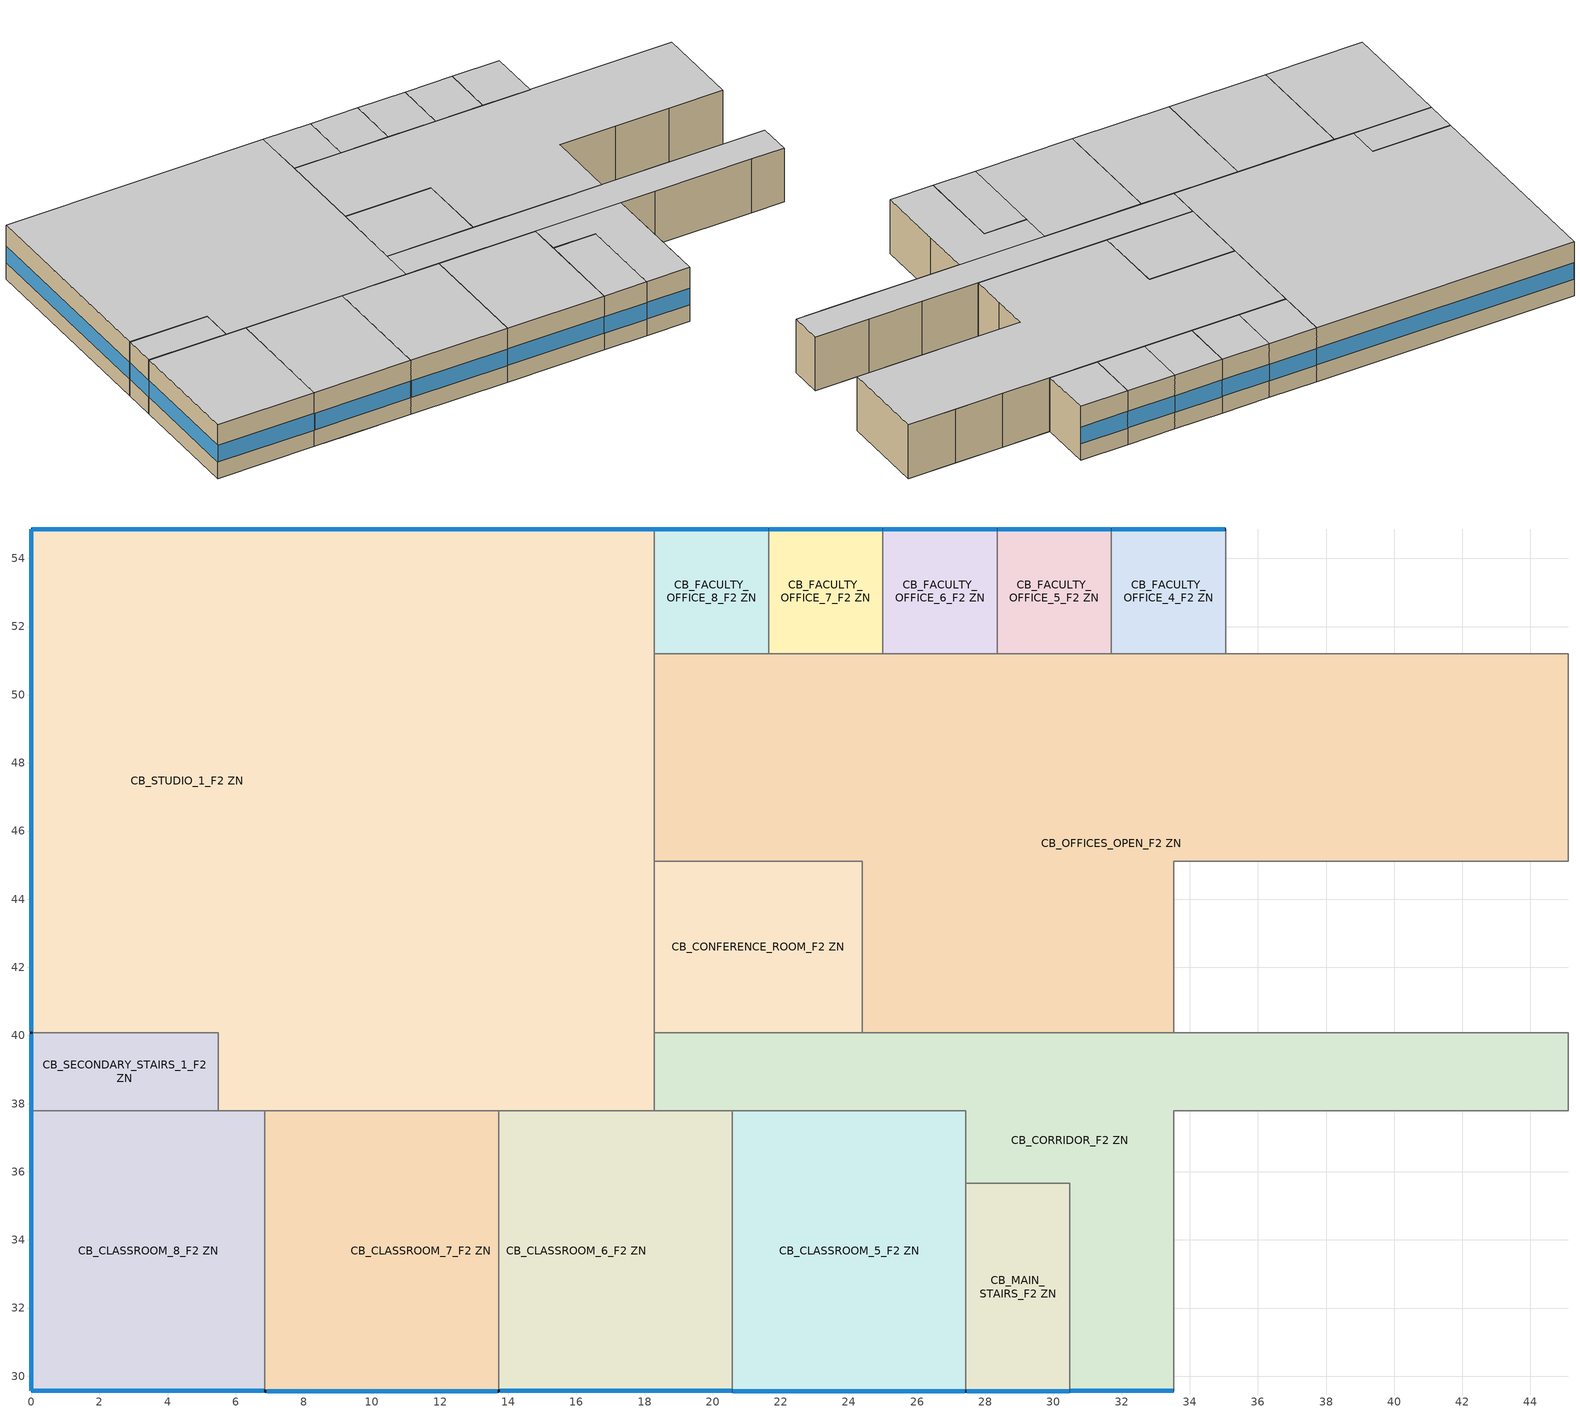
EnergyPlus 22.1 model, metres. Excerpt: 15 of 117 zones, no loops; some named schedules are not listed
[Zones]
CB_CLASSROOM_5_F2 ZN
 floor to CB_ENTRANCE_LOBBY_F1 ZN (Typical Interior Floor): 27.43,37.8 27.43,29.57 20.57,29.57 20.57,37.8 z3.96
 wall outside (Typical Insulated Steel Framed Exterior Wall R-20.41): 20.57,29.57 27.43,29.57 z3.96:7.92
 wall to CB_CLASSROOM_6_F2 ZN (Uninsulated Steel Stud Wall): 20.57,37.8 20.57,29.57 z3.96:7.92
 wall to CB_CORRIDOR_F2 ZN (Uninsulated Steel Stud Wall): 27.43,35.66 27.43,37.8 20.57,37.8 z3.96:7.92
 wall to CB_MAIN_STAIRS_F2 ZN (Uninsulated Steel Stud Wall): 27.43,29.57 27.43,35.66 z3.96:7.92
 window (U 0.34 SHGC 0.38 Simple Glazing): 20.59,29.57 27.4,29.57 z5.18:6.4
 ceiling to CB_CLASSROOM_5_F3 ZN (Typical Interior Ceiling): 27.43,29.57 27.43,37.8 20.57,37.8 20.57,29.57 z7.92
CB_CLASSROOM_6_F2 ZN
 floor to CB_ENTRANCE_LOBBY_F1 ZN (Typical Interior Floor): 20.57,37.8 20.57,29.57 18.29,29.57 18.29,37.8 z3.96
 floor to CB_CAFE_STUDY_LOUNGE_F1 ZN (Typical Interior Floor): 18.29,37.8 18.29,29.57 13.72,29.57 13.72,37.8 z3.96
 wall outside (Typical Insulated Steel Framed Exterior Wall R-20.41): 13.72,29.57 20.57,29.57 z3.96:7.92
 wall to CB_CORRIDOR_F2 ZN (Uninsulated Steel Stud Wall): 20.57,37.8 18.29,37.8 z3.96:7.92
 wall to CB_CLASSROOM_7_F2 ZN (Uninsulated Steel Stud Wall): 13.72,37.8 13.72,29.57 z3.96:7.92
 wall to CB_STUDIO_1_F2 ZN (Uninsulated Steel Stud Wall): 18.29,37.8 13.72,37.8 z3.96:7.92
 window (U 0.34 SHGC 0.38 Simple Glazing): 13.77,29.57 20.55,29.57 z5.18:6.4
 ceiling to CB_CLASSROOM_6_F3 ZN (Typical Interior Ceiling): 20.57,29.57 20.57,37.8 13.72,37.8 13.72,29.57 z7.92
CB_CLASSROOM_7_F2 ZN
 floor to CB_CAFE_STUDY_LOUNGE_F1 ZN (Typical Interior Floor): 9.14,37.8 9.14,29.57 6.86,29.57 6.86,37.8 z3.96; 13.72,37.8 13.72,29.57 9.14,29.57 9.14,37.8 z3.96
 wall outside (Typical Insulated Steel Framed Exterior Wall R-20.41): 6.86,29.57 13.72,29.57 z3.96:7.92
 wall to CB_CLASSROOM_8_F2 ZN (Uninsulated Steel Stud Wall): 6.86,37.8 6.86,29.57 z3.96:7.92
 wall to CB_STUDIO_1_F2 ZN (Uninsulated Steel Stud Wall): 13.72,37.8 6.86,37.8 z3.96:7.92
 window (U 0.34 SHGC 0.38 Simple Glazing): 6.91,29.57 13.68,29.57 z5.18:6.4
 ceiling to CB_CLASSROOM_7_F3 ZN (Typical Interior Ceiling): 13.72,29.57 13.72,37.8 6.86,37.8 6.86,29.57 z7.92
CB_CLASSROOM_8_F2 ZN
 floor to CB_CAFE_STUDY_LOUNGE_F1 ZN (Typical Interior Floor): 6.86,37.8 6.86,29.57 0,29.57 0,37.8 z3.96
 wall outside (Typical Insulated Steel Framed Exterior Wall R-20.41): 0,37.8 0,29.57 6.86,29.57 z3.96:7.92
 wall to CB_STUDIO_1_F2 ZN (Uninsulated Steel Stud Wall): 6.86,37.8 5.49,37.8 z3.96:7.92
 wall to CB_SECONDARY_STAIRS_1_F2 ZN (Uninsulated Steel Stud Wall): 5.49,37.8 0,37.8 z3.96:7.92
 window (U 0.34 SHGC 0.38 Simple Glazing): 0.02,29.57 6.83,29.57 / 0,37.78 0,29.57 z5.18:6.4
 ceiling to CB_CLASSROOM_8_F3 ZN (Typical Interior Ceiling): 6.86,29.57 6.86,37.8 0,37.8 0,29.57 z7.92
CB_CONFERENCE_ROOM_F2 ZN
 floor to CB_CONFERENCE_ROOM_F1 ZN (Typical Interior Floor): 24.38,45.11 24.38,40.08 18.29,40.08 18.29,45.11 z3.96
 wall to CB_OFFICES_OPEN_F2 ZN (Uninsulated Steel Stud Wall): 24.38,40.08 24.38,45.11 18.29,45.11 z3.96:7.92
 wall to CB_CORRIDOR_F2 ZN (Uninsulated Steel Stud Wall): 18.29,40.08 24.38,40.08 z3.96:7.92
 wall to CB_STUDIO_1_F2 ZN (Uninsulated Steel Stud Wall): 18.29,45.11 18.29,40.08 z3.96:7.92
 ceiling to CB_CONFERENCE_ROOM_F3 ZN (Typical Interior Ceiling): 24.38,40.08 24.38,45.11 18.29,45.11 18.29,40.08 z7.92
CB_CORRIDOR_F2 ZN
 floor to CB_CORRIDOR_F1 ZN (Typical Interior Floor): 45.11,40.08 45.11,37.8 33.53,37.8 33.53,29.57 30.48,29.57 30.48,35.66 27.43,35.66 27.43,37.8 18.29,37.8 18.29,40.08 z3.96
 wall outside (Typical Insulated Steel Framed Exterior Wall R-20.41): 30.48,29.57 33.53,29.57 z3.96:7.92
 wall to CB_STUDENTS_RESTROOMS_2_F2 ZN (Uninsulated Steel Stud Wall): 45.11,40.08 41.3,40.08 z3.96:7.92
 wall to CB_STUDIO_2_F2 ZN (Uninsulated Steel Stud Wall): 45.11,37.8 45.11,40.08 z3.96:7.92
 wall to CB_CLASSROOM_3_F2 ZN (Uninsulated Steel Stud Wall): 42.82,37.8 45.11,37.8 z3.96:7.92
 wall to CB_CLASSROOM_4_F2 ZN (Uninsulated Steel Stud Wall): 35.97,37.8 42.82,37.8 z3.96:7.92
 wall to CB_UTILITY_F2 ZN (Uninsulated Steel Stud Wall): 33.53,34.44 33.53,37.8 35.97,37.8 z3.96:7.92
 wall to CB_PUBLIC_ELEVATORS_F2 ZN (Uninsulated Steel Stud Wall): 33.53,29.57 33.53,34.44 z3.96:7.92
 wall to CB_MAIN_STAIRS_F2 ZN (Uninsulated Steel Stud Wall): 27.43,35.66 30.48,35.66 30.48,29.57 z3.96:7.92
 wall to CB_STUDIO_1_F2 ZN (Uninsulated Steel Stud Wall): 18.29,40.08 18.29,37.8 z3.96:7.92
 wall to CB_OFFICES_OPEN_F2 ZN (Uninsulated Steel Stud Wall): 33.53,40.08 24.38,40.08 z3.96:7.92
 wall to CB_FACULTY_RESTROOMS_1_F2 ZN (Uninsulated Steel Stud Wall): 37.49,40.08 33.53,40.08 z3.96:7.92
 wall to CB_STUDENTS_RESTROOMS_1_F2 ZN (Uninsulated Steel Stud Wall): 41.3,40.08 37.49,40.08 z3.96:7.92
 window (U 0.34 SHGC 0.38 Simple Glazing): 30.5,29.57 33.52,29.57 z5.18:6.4
 ceiling to CB_CORRIDOR_1_F3 ZN (Typical Interior Ceiling): 33.53,29.57 33.53,37.8 27.43,37.8 27.43,35.66 30.48,35.66 30.48,29.57 z7.92
 ceiling to CB_CORRIDOR_2_F3 ZN (Typical Interior Ceiling): 45.11,37.8 45.11,40.08 18.29,40.08 18.29,37.8 z7.92
CB_FACULTY_OFFICE_4_F2 ZN
 floor to CB_OFFICES_ENCLOSED_4_F1 ZN (Typical Interior Floor): 35.05,54.86 35.05,51.21 31.7,51.21 31.7,54.86 z3.96
 wall outside (Typical Insulated Steel Framed Exterior Wall R-20.41): 35.05,54.86 31.7,54.86 z3.96:7.92
 wall to CB_FACULTY_OFFICE_3_F2 ZN (Uninsulated Steel Stud Wall): 35.05,51.21 35.05,54.86 z3.96:7.92
 wall to CB_OFFICES_OPEN_F2 ZN (Uninsulated Steel Stud Wall): 31.7,51.21 35.05,51.21 z3.96:7.92
 wall to CB_FACULTY_OFFICE_5_F2 ZN (Uninsulated Steel Stud Wall): 31.7,54.86 31.7,51.21 z3.96:7.92
 window (U 0.34 SHGC 0.38 Simple Glazing): 35.03,54.86 31.71,54.86 z5.18:6.4
 ceiling to CB_FACULTY_OFFICE_4_F3 ZN (Typical Interior Ceiling): 35.05,51.21 35.05,54.86 31.7,54.86 31.7,51.21 z7.92
CB_FACULTY_OFFICE_5_F2 ZN
 floor to CB_OFFICES_ENCLOSED_5_F1 ZN (Typical Interior Floor): 31.7,54.86 31.7,51.21 28.35,51.21 28.35,54.86 z3.96
 wall outside (Typical Insulated Steel Framed Exterior Wall R-20.41): 31.7,54.86 28.35,54.86 z3.96:7.92
 wall to CB_OFFICES_OPEN_F2 ZN (Uninsulated Steel Stud Wall): 28.35,51.21 31.7,51.21 z3.96:7.92
 wall to CB_FACULTY_OFFICE_6_F2 ZN (Uninsulated Steel Stud Wall): 28.35,54.86 28.35,51.21 z3.96:7.92
 window (U 0.34 SHGC 0.38 Simple Glazing): 31.69,54.86 28.37,54.86 z5.18:6.4
 ceiling to CB_FACULTY_OFFICE_5_F3 ZN (Typical Interior Ceiling): 31.7,51.21 31.7,54.86 28.35,54.86 28.35,51.21 z7.92
CB_FACULTY_OFFICE_6_F2 ZN
 floor to CB_OFFICES_ENCLOSED_6_F1 ZN (Typical Interior Floor): 28.35,54.86 28.35,51.21 24.99,51.21 24.99,54.86 z3.96
 wall outside (Typical Insulated Steel Framed Exterior Wall R-20.41): 28.35,54.86 24.99,54.86 z3.96:7.92
 wall to CB_OFFICES_OPEN_F2 ZN (Uninsulated Steel Stud Wall): 24.99,51.21 28.35,51.21 z3.96:7.92
 wall to CB_FACULTY_OFFICE_7_F2 ZN (Uninsulated Steel Stud Wall): 24.99,54.86 24.99,51.21 z3.96:7.92
 window (U 0.34 SHGC 0.38 Simple Glazing): 28.33,54.86 25,54.86 z5.18:6.4
 ceiling to CB_FACULTY_OFFICE_6_F3 ZN (Typical Interior Ceiling): 28.35,51.21 28.35,54.86 24.99,54.86 24.99,51.21 z7.92
CB_FACULTY_OFFICE_7_F2 ZN
 floor to CB_OFFICES_ENCLOSED_7_F1 ZN (Typical Interior Floor): 24.99,54.86 24.99,51.21 21.64,51.21 21.64,54.86 z3.96
 wall outside (Typical Insulated Steel Framed Exterior Wall R-20.41): 24.99,54.86 21.64,54.86 z3.96:7.92
 wall to CB_OFFICES_OPEN_F2 ZN (Uninsulated Steel Stud Wall): 21.64,51.21 24.99,51.21 z3.96:7.92
 wall to CB_FACULTY_OFFICE_8_F2 ZN (Uninsulated Steel Stud Wall): 21.64,54.86 21.64,51.21 z3.96:7.92
 window (U 0.34 SHGC 0.38 Simple Glazing): 24.98,54.86 21.65,54.86 z5.18:6.4
 ceiling to CB_FACULTY_OFFICE_7_F3 ZN (Typical Interior Ceiling): 24.99,51.21 24.99,54.86 21.64,54.86 21.64,51.21 z7.92
CB_FACULTY_OFFICE_8_F2 ZN
 floor to CB_OFFICES_ENCLOSED_8_F1 ZN (Typical Interior Floor): 21.64,54.86 21.64,51.21 18.29,51.21 18.29,54.86 z3.96
 wall outside (Typical Insulated Steel Framed Exterior Wall R-20.41): 21.64,54.86 18.29,54.86 z3.96:7.92
 wall to CB_OFFICES_OPEN_F2 ZN (Uninsulated Steel Stud Wall): 18.29,51.21 21.64,51.21 z3.96:7.92
 wall to CB_STUDIO_1_F2 ZN (Uninsulated Steel Stud Wall): 18.29,54.86 18.29,54.14 18.29,51.21 z3.96:7.92
 window (U 0.34 SHGC 0.38 Simple Glazing): 21.63,54.86 18.29,54.86 z5.18:6.4
 ceiling to CB_FACULTY_OFFICE_8_F3 ZN (Typical Interior Ceiling): 21.64,51.21 21.64,54.86 18.29,54.86 18.29,51.21 z7.92
CB_MAIN_STAIRS_F2 ZN
 floor to CB_MAIN_STAIRS_F1 ZN (Typical Interior Floor): 30.48,35.66 30.48,29.57 27.43,29.57 27.43,35.66 z3.96
 wall outside (Typical Insulated Steel Framed Exterior Wall R-20.41): 27.43,29.57 30.48,29.57 z3.96:7.92
 window (U 0.34 SHGC 0.38 Simple Glazing): 27.46,29.57 30.46,29.57 z5.18:6.4
 ceiling to CB_MAIN_STAIRS_F3 ZN (Typical Interior Ceiling): 30.48,29.57 30.48,35.66 27.43,35.66 27.43,29.57 z7.92
CB_OFFICES_OPEN_F2 ZN
 floor to CB_CONFERENCE_ROOM_F1 ZN (Typical Interior Floor): 27.43,45.11 27.43,40.08 24.38,40.08 24.38,45.11 z3.96
 floor to CB_OFFICES_OPEN_F1 ZN (Typical Interior Floor): 45.11,51.21 45.11,45.11 33.53,45.11 33.53,40.08 27.43,40.08 27.43,45.11 18.29,45.11 18.29,51.21 z3.96
 wall to CB_FACULTY_RESTROOMS_2_F2 ZN (Uninsulated Steel Stud Wall): 33.53,42.6 33.53,45.11 37.49,45.11 z3.96:7.92
 wall to CB_FACULTY_RESTROOMS_1_F2 ZN (Uninsulated Steel Stud Wall): 33.53,40.08 33.53,42.6 z3.96:7.92
 wall to CB_STUDIO_1_F2 ZN (Uninsulated Steel Stud Wall): 18.29,51.21 18.29,45.11 z3.96:7.92
 wall to CB_FACULTY_OFFICE_3_F2 ZN (Uninsulated Steel Stud Wall): 38.4,51.21 35.05,51.21 z3.96:7.92
 wall to CB_FACULTY_OFFICE_2_F2 ZN (Uninsulated Steel Stud Wall): 41.76,51.21 38.4,51.21 z3.96:7.92
 wall to CB_FACULTY_OFFICE_1_F2 ZN (Uninsulated Steel Stud Wall): 45.11,51.21 41.76,51.21 z3.96:7.92
 wall to CB_STUDIO_2_F2 ZN (Uninsulated Steel Stud Wall): 45.11,45.11 45.11,51.21 z3.96:7.92
 wall to CB_STUDENTS_RESTROOMS_2_F2 ZN (Uninsulated Steel Stud Wall): 41.3,45.11 45.11,45.11 z3.96:7.92
 wall to CB_STUDENTS_RESTROOMS_1_F2 ZN (Uninsulated Steel Stud Wall): 37.49,45.11 41.3,45.11 z3.96:7.92
 ceiling to CB_OFFICES_OPEN_F3 ZN (Typical Interior Ceiling): 33.53,40.08 33.53,45.11 45.11,45.11 45.11,51.21 18.29,51.21 18.29,45.11 24.38,45.11 24.38,40.08 z7.92
CB_SECONDARY_STAIRS_1_F2 ZN
 floor to CB_SECONDARY_STAIRS_1_F1 ZN (Typical Interior Floor): 5.49,40.08 5.49,37.8 0,37.8 0,40.08 z3.96
 wall outside (Typical Insulated Steel Framed Exterior Wall R-20.41): 0,40.08 0,37.8 z3.96:7.92
 wall to CB_STUDIO_1_F2 ZN (Uninsulated Steel Stud Wall): 5.49,37.8 5.49,40.08 0,40.08 z3.96:7.92
 window (U 0.34 SHGC 0.38 Simple Glazing): 0,40.04 0,37.81 z5.18:6.4
 ceiling to CB_SECONDARY_STAIRS_1_F3 ZN (Typical Interior Ceiling): 5.49,37.8 5.49,40.08 0,40.08 0,37.8 z7.92
CB_STUDIO_1_F2 ZN
 floor to CB_LIBRARY_MEDIA_CENTER_F1 ZN (Typical Interior Floor): 9.14,54.86 9.14,40.08 0,40.08 0,54.86 z3.96; 18.29,54.86 18.29,40.08 9.14,40.08 9.14,54.86 z3.96
 floor to CB_CAFE_STUDY_LOUNGE_F1 ZN (Typical Interior Floor): 18.29,40.08 18.29,37.8 5.49,37.8 5.49,40.08 z3.96
 wall outside (Typical Insulated Steel Framed Exterior Wall R-20.41): 18.29,54.86 0,54.86 0,40.08 z3.96:7.92
 window (U 0.34 SHGC 0.38 Simple Glazing): 0,54.86 0,40.13 / 18.28,54.86 0.03,54.86 z5.18:6.4
 ceiling to CB_STUDIO_2_F3 ZN (Typical Interior Ceiling): 18.29,37.8 18.29,54.86 0,54.86 0,40.08 5.49,40.08 5.49,37.8 z7.92
[Building]
-College-ASHRAE 169-2013-6A created: 2026-04-15 07:32:37 -0400: Loads Convergence Tolerance Value {W}=0.04; Temperature Convergence Tolerance Value {deltaC}=0.2; Solar Distribution=FullInteriorAndExterior; Maximum Number of Warmup Days=25; Minimum Number of Warmup Days=6
[Site:Location]
Rochester International Arpt_MN_USA: Latitude {deg}=43.9; Longitude {deg}=-92.5; Time Zone {hr}=-6; Elevation {m}=398
[Site:GroundTemperature:Deep]
5.5, 1.7, -0.6, -1.3, 0.1, 3.2, 7.1, 10.9, 13.4, 14, 12.6, 9.5
[Site:GroundTemperature:FCfactorMethod]
January Ground Temperature {C}=7.4; February Ground Temperature {C}=-0; March Ground Temperature {C}=-7.6; April Ground Temperature {C}=-12.6; May Ground Temperature {C}=-7.7; June Ground Temperature {C}=0.3; July Ground Temperature {C}=7; August Ground Temperature {C}=14.2; September Ground Temperature {C}=19.2; October Ground Temperature {C}=20.9; November Ground Temperature {C}=20; December Ground Temperature {C}=15.4
[Site:GroundTemperature:Shallow]
-2.2, -7.4, -8.8, -7.6, -0.6, 7.3, 14.6, 20, 21.5, 19, 13, 5.4
[Site:WaterMainsTemperature]
Calculation Method=Correlation; Annual Average Outdoor Air Temperature {C}=6.375; Maximum Difference In Monthly Average Outdoor Air Temperatures {deltaC}=33.5
[SizingPeriod:DesignDay] Day of Month=21; Dry-Bulb Temperature Range Modifier Type=DefaultMultipliers; Humidity Condition Type=Wetbulb; Barometric Pressure {Pa}=96634; Rain Indicator=No; Snow Indicator=No; Daylight Saving Time Indicator=No; Begin Environment Reset Mode=FullResetAtBeginEnvironment
Name | Month | Day Type | Maximum Dry-Bulb Temperature {C} | Daily Dry-Bulb Temperature Range {deltaC} | Wetbulb or DewPoint at Maximum Dry-Bulb {C} | Wind Speed {m/s} | Wind Direction {deg} | Solar Model Indicator | ASHRAE Clear Sky Optical Depth for Beam Irradiance (taub) | ASHRAE Clear Sky Optical Depth for Diffuse Irradiance (taud) | Sky Clearness
Rochester International Arpt Ann Clg .4% Condns DB=>MWB | 7 | SummerDesignDay | 31.2 | 10.6 | 23.1 | 6.7 | 200 | ASHRAETau | 0.404 | 2.226
Rochester International Arpt Ann Clg .4% Condns WB=>MDB | 7 | SummerDesignDay | 29.2 | 10.6 | 24.9 | 6.7 | 200 | ASHRAETau | 0.404 | 2.226
Rochester International Arpt Ann Htg 99.6% Condns DB | 1 | WinterDesignDay | -26.2 | 0 | -26.2 | 5.7 | 310 | ASHRAEClearSky |  |  | 0
[Material] Thermal Absorptance=0.9; Solar Absorptance=0.7; Visible Absorptance=0.7
Name | Roughness | Thickness {m} | Conductivity {W/m-K} | Density {kg/m3} | Specific Heat {J/kg-K}
100mm Normalweight concrete floor | MediumSmooth | 0.1016 | 2.31 | 2322 | 832
25mm Stucco | Smooth | 0.0254 | 0.72 | 1856 | 840
5/8 in. Gypsum Board | MediumSmooth | 0.0159 | 0.16 | 800 | 1090
Std Wood 6inch | MediumSmooth | 0.15 | 0.12 | 540 | 1210
[Material:NoMass] Thermal Absorptance=0.9
Name | Roughness | Thermal Resistance {m2-K/W} | Solar Absorptance | Visible Absorptance
CP02 CARPET PAD | VeryRough | 0.21648 | 0.7 | 0.8
Metal Framed Wall - 24inOC - 2x4 - R0 ins. | Smooth | 0.115881 | 0 | 0
Typical Insulation R-18.23 | Smooth | 3.21036 | 0.7 | 0.7
[WindowMaterial:SimpleGlazingSystem]
U 0.34 SHGC 0.38 Simple Glazing: U-Factor {W/m2-K}=1.93061; Solar Heat Gain Coefficient=0.38; Visible Transmittance=0.81
[Construction]
InteriorFurnishings: Std Wood 6inch
Typical Insulated Steel Framed Exterior Wall R-20.41: 25mm Stucco, 5/8 in. Gypsum Board, Typical Insulation R-18.23, 5/8 in. Gypsum Board
Typical Interior Ceiling: CP02 CARPET PAD, 100mm Normalweight concrete floor
Typical Interior Floor: 100mm Normalweight concrete floor, CP02 CARPET PAD
U 0.34 SHGC 0.38 Simple Glazing: U 0.34 SHGC 0.38 Simple Glazing
Uninsulated Steel Stud Wall: Metal Framed Wall - 24inOC - 2x4 - R0 ins.
[Zone] Multiplier=1; Part of Total Floor Area=Yes
CB_CLASSROOM_5_F2 ZN; CB_CLASSROOM_6_F2 ZN; CB_CLASSROOM_7_F2 ZN; CB_CLASSROOM_8_F2 ZN; CB_CONFERENCE_ROOM_F2 ZN; CB_CORRIDOR_F2 ZN; CB_FACULTY_OFFICE_4_F2 ZN; CB_FACULTY_OFFICE_5_F2 ZN; CB_FACULTY_OFFICE_6_F2 ZN; CB_FACULTY_OFFICE_7_F2 ZN; CB_FACULTY_OFFICE_8_F2 ZN; CB_MAIN_STAIRS_F2 ZN; CB_OFFICES_OPEN_F2 ZN; CB_SECONDARY_STAIRS_1_F2 ZN; CB_STUDIO_1_F2 ZN
[Space]
Name | Zone | Space Type
CB_CLASSROOM_5_F2 | CB_CLASSROOM_5_F2 ZN | College - Classroom
CB_CLASSROOM_6_F2 | CB_CLASSROOM_6_F2 ZN | College - Classroom
CB_CLASSROOM_7_F2 | CB_CLASSROOM_7_F2 ZN | College - Classroom
CB_CLASSROOM_8_F2 | CB_CLASSROOM_8_F2 ZN | College - Classroom
CB_CONFERENCE_ROOM_F2 | CB_CONFERENCE_ROOM_F2 ZN | College - Conference
CB_CORRIDOR_F2 | CB_CORRIDOR_F2 ZN | College - Corridor
CB_FACULTY_OFFICE_4_F2 | CB_FACULTY_OFFICE_4_F2 ZN | College - Office
CB_FACULTY_OFFICE_5_F2 | CB_FACULTY_OFFICE_5_F2 ZN | College - Office
CB_FACULTY_OFFICE_6_F2 | CB_FACULTY_OFFICE_6_F2 ZN | College - Office
CB_FACULTY_OFFICE_7_F2 | CB_FACULTY_OFFICE_7_F2 ZN | College - Office
CB_FACULTY_OFFICE_8_F2 | CB_FACULTY_OFFICE_8_F2 ZN | College - Office
CB_MAIN_STAIRS_F2 | CB_MAIN_STAIRS_F2 ZN | College - Stairs
CB_OFFICES_OPEN_F2 | CB_OFFICES_OPEN_F2 ZN | College - Office
CB_SECONDARY_STAIRS_1_F2 | CB_SECONDARY_STAIRS_1_F2 ZN | College - Stairs
CB_STUDIO_1_F2 | CB_STUDIO_1_F2 ZN | College - Art Classroom
[SpaceList]
College - Classroom: CB_CLASSROOM_5_F2, CB_CLASSROOM_1_F2, CB_CLASSROOM_7_F3, CB_CLASSROOM_1_F4, CB_CLASSROOM_2_F4, CB_LECTURE_ROOM_2_F1, CB_CLASSROOM_3_F4, CB_CLASSROOM_4_F4, CB_CLASSROOM_5_F4, CB_CLASSROOM_6_F4, CB_CLASSROOM_4_F3, CB_CLASSROOM_6_F2, CB_CLASSROOM_4_F2, CB_CLASSROOM_3_F2, CB_CLASSROOM_2_F2, CB_CLASSROOM_6_F3, CB_CLASSROOM_8_F3, CB_CLASSROOM_3_F3, CB_CLASSROOM_7_F2, CB_CLASSROOM_8_F2, CB_CLASSROOM_1_F3, CB_CLASSROOM_2_F3, CB_CLASSROOM_5_F3
College - Conference: CB_CONFERENCE_ROOM_F1, CB_CONFERENCE_ROOM_F3, CB_CONFERENCE_ROOM_F2, CB_CONFERENCE_ROOM_F4
College - Corridor: CB_CORRIDOR_F1, CB_CORRIDOR_F2, CB_CORRIDOR_1_F3, CB_CORRIDOR_2_F3, CB_CORRIDOR_F4
College - Office: CB_OFFICES_ENCLOSED_7_F1, CB_OFFICES_ENCLOSED_6_F1, CB_OFFICES_ENCLOSED_3_F1, CB_OFFICES_ENCLOSED_2_F1, CB_OFFICES_ENCLOSED_4_F1, CB_OFFICES_OPEN_F1, CB_OFFICES_OPEN_F4, CB_FACULTY_OFFICE_1_F3, CB_FACULTY_OFFICE_8_F2, CB_FACULTY_OFFICE_7_F4, CB_FACULTY_OFFICE_5_F4, CB_FACULTY_OFFICE_4_F4, CB_FACULTY_OFFICE_3_F4, CB_FACULTY_OFFICE_1_F4, CB_FACULTY_OFFICE_6_F3, CB_OFFICES_ENCLOSED_8_F1, CB_FACULTY_OFFICE_7_F2, CB_OFFICES_OPEN_F2, CB_FACULTY_OFFICE_5_F2, CB_OFFICES_OPEN_F3, CB_FACULTY_OFFICE_3_F2, CB_FACULTY_OFFICE_8_F4, CB_FACULTY_OFFICE_6_F2, CB_OFFICES_ENCLOSED_1_F1, CB_FACULTY_OFFICE_7_F3, CB_FACULTY_OFFICE_5_F3, CB_FACULTY_OFFICE_3_F3, CB_FACULTY_OFFICE_2_F2, CB_FACULTY_OFFICE_6_F4, CB_FACULTY_OFFICE_2_F4, CB_FACULTY_OFFICE_4_F3, CB_FACULTY_OFFICE_1_F2, CB_FACULTY_OFFICE_2_F3, CB_FACULTY_OFFICE_8_F3, CB_FACULTY_OFFICE_4_F2, CB_OFFICES_ENCLOSED_5_F1
College - Stairs: CB_SECONDARY_STAIRS_2_F1, CB_SECONDARY_STAIRS_1_F4, CB_SECONDARY_STAIRS_2_F4, CB_MAIN_STAIRS_F3, CB_SECONDARY_STAIRS_1_F1, CB_SECONDARY_STAIRS_2_F3, CB_SECONDARY_STAIRS_2_F2, CB_SECONDARY_STAIRS_1_F2, CB_MAIN_STAIRS_F1, CB_SECONDARY_STAIRS_1_F3, CB_MAIN_STAIRS_F4, CB_MAIN_STAIRS_F2
College - Art Classroom: CB_STUDIO_1_F2, CB_STUDIO_2_F3, CB_STUDIO_1_F3, CB_STUDIO_2_F2
[Lights] Schedule=College BLDG_LIGHT_SCH; Design Level Calculation Method=Watts/Area; Fraction Replaceable=0
Name | Zone or ZoneList or Space or SpaceList | Watts per Floor Area {W/m2}
College - Classroom Lights | College - Classroom | 7.64238
College - Conference Lights | College - Conference | 10.441
College - Corridor Lights | College - Corridor | 4.4132
College - Office Lights | College - Office | 7.96529
College - Stairs Lights | College - Stairs | 5.27432
College - Art Classroom Lights | College - Art Classroom | 7.64238
[People] Number of People Calculation Method=People/Area; Fraction Radiant=0.3; Activity Level Schedule=College ACTIVITY_SCH; Work Efficiency Schedule=Work Efficiency Schedule; Clothing Insulation Schedule=Clothing Schedule; Air Velocity Schedule=Air Velocity Schedule
Name | Zone or ZoneList or Space or SpaceList | Number of People Schedule | People per Floor Area {person/m2}
College - Classroom People | College - Classroom | College BLDG_Class_OCC_SCH | 0.699654
College - Conference People | College - Conference | College BLDG_OCC_SCH | 0.538196
College - Office People | College - Office | College BLDG_OCC_SCH_Offices | 0.0538196
College - Art Classroom People | College - Art Classroom | College BLDG_Studio_OCC_SCH | 0.215278
[ElectricEquipment] Schedule=College BLDG_EQUIP_SCH_Base; Design Level Calculation Method=Watts/Area; Fraction Latent=0; Fraction Radiant=0.5; Fraction Lost=0
Name | Zone or ZoneList or Space or SpaceList | Watts per Floor Area {W/m2}
College - Classroom Elec Equip | College - Classroom | 9.99967
College - Conference Elec Equip | College - Conference | 10.7639
College - Corridor Elec Equip | College - Corridor | 3.98265
College - Office Elec Equip | College - Office | 10.7639
College - Art Classroom Elec Equip | College - Art Classroom | 9.99967
[InternalMass] Construction=InteriorFurnishings
Name | Zone or ZoneList | Space or SpaceList | Surface Area {m2}
CB_CLASSROOM_5_F2 Mass | CB_CLASSROOM_5_F2 ZN | CB_CLASSROOM_5_F2 | 112.877
CB_CLASSROOM_6_F2 Mass | CB_CLASSROOM_6_F2 ZN | CB_CLASSROOM_6_F2 | 112.877
CB_CLASSROOM_7_F2 Mass | CB_CLASSROOM_7_F2 ZN | CB_CLASSROOM_7_F2 | 112.877
CB_CLASSROOM_8_F2 Mass | CB_CLASSROOM_8_F2 ZN | CB_CLASSROOM_8_F2 | 112.877
CB_CONFERENCE_ROOM_F2 Mass | CB_CONFERENCE_ROOM_F2 ZN | CB_CONFERENCE_ROOM_F2 | 61.316
CB_CORRIDOR_F2 Mass | CB_CORRIDOR_F2 ZN | CB_CORRIDOR_F2 | 185.806
CB_FACULTY_OFFICE_4_F2 Mass | CB_FACULTY_OFFICE_4_F2 ZN | CB_FACULTY_OFFICE_4_F2 | 24.5264
CB_FACULTY_OFFICE_5_F2 Mass | CB_FACULTY_OFFICE_5_F2 ZN | CB_FACULTY_OFFICE_5_F2 | 24.5264
CB_FACULTY_OFFICE_6_F2 Mass | CB_FACULTY_OFFICE_6_F2 ZN | CB_FACULTY_OFFICE_6_F2 | 24.5264
CB_FACULTY_OFFICE_7_F2 Mass | CB_FACULTY_OFFICE_7_F2 ZN | CB_FACULTY_OFFICE_7_F2 | 24.5264
CB_FACULTY_OFFICE_8_F2 Mass | CB_FACULTY_OFFICE_8_F2 ZN | CB_FACULTY_OFFICE_8_F2 | 24.5264
CB_MAIN_STAIRS_F2 Mass | CB_MAIN_STAIRS_F2 ZN | CB_MAIN_STAIRS_F2 | 37.1612
CB_OFFICES_OPEN_F2 Mass | CB_OFFICES_OPEN_F2 ZN | CB_OFFICES_OPEN_F2 | 418.993
CB_SECONDARY_STAIRS_1_F2 Mass | CB_SECONDARY_STAIRS_1_F2 ZN | CB_SECONDARY_STAIRS_1_F2 | 25.0838
CB_STUDIO_1_F2 Mass | CB_STUDIO_1_F2 ZN | CB_STUDIO_1_F2 | 599.225
[ZoneInfiltration:DesignFlowRate] Design Flow Rate Calculation Method=Flow/ExteriorArea; Flow Rate per Exterior Surface Area {m3/s-m2}=0.000570329; Velocity Term Coefficient=0
Name | Zone or ZoneList or Space or SpaceList | Schedule | Constant Term Coefficient | Temperature Term Coefficient | Velocity Squared Term Coefficient
CB_CLASSROOM_5_F2 HVAC Off Infiltration | CB_CLASSROOM_5_F2 ZN | Infiltration HVAC Off Schedule | 0 | 0.0125 | 0.0779
CB_CLASSROOM_5_F2 HVAC On Infiltration | CB_CLASSROOM_5_F2 ZN | Infiltration HVAC On Schedule | 0.0798 | 0.0061 | 0.059
CB_CLASSROOM_6_F2 HVAC Off Infiltration | CB_CLASSROOM_6_F2 ZN | Infiltration HVAC Off Schedule | 0 | 0.0125 | 0.0779
CB_CLASSROOM_6_F2 HVAC On Infiltration | CB_CLASSROOM_6_F2 ZN | Infiltration HVAC On Schedule | 0.0798 | 0.0061 | 0.059
CB_CLASSROOM_7_F2 HVAC Off Infiltration | CB_CLASSROOM_7_F2 ZN | Infiltration HVAC Off Schedule | 0 | 0.0125 | 0.0779
CB_CLASSROOM_7_F2 HVAC On Infiltration | CB_CLASSROOM_7_F2 ZN | Infiltration HVAC On Schedule | 0.0798 | 0.0061 | 0.059
CB_CLASSROOM_8_F2 HVAC Off Infiltration | CB_CLASSROOM_8_F2 ZN | Infiltration HVAC Off Schedule | 0 | 0.0125 | 0.0779
CB_CLASSROOM_8_F2 HVAC On Infiltration | CB_CLASSROOM_8_F2 ZN | Infiltration HVAC On Schedule | 0.0798 | 0.0061 | 0.059
CB_CORRIDOR_F2 HVAC Off Infiltration | CB_CORRIDOR_F2 ZN | Infiltration HVAC Off Schedule | 0 | 0.0125 | 0.0779
CB_CORRIDOR_F2 HVAC On Infiltration | CB_CORRIDOR_F2 ZN | Infiltration HVAC On Schedule | 0.0798 | 0.0061 | 0.059
CB_FACULTY_OFFICE_4_F2 HVAC Off Infiltration | CB_FACULTY_OFFICE_4_F2 ZN | Infiltration HVAC Off Schedule | 0 | 0.0125 | 0.0779
CB_FACULTY_OFFICE_4_F2 HVAC On Infiltration | CB_FACULTY_OFFICE_4_F2 ZN | Infiltration HVAC On Schedule | 0.0798 | 0.0061 | 0.059
CB_FACULTY_OFFICE_5_F2 HVAC Off Infiltration | CB_FACULTY_OFFICE_5_F2 ZN | Infiltration HVAC Off Schedule | 0 | 0.0125 | 0.0779
CB_FACULTY_OFFICE_5_F2 HVAC On Infiltration | CB_FACULTY_OFFICE_5_F2 ZN | Infiltration HVAC On Schedule | 0.0798 | 0.0061 | 0.059
CB_FACULTY_OFFICE_6_F2 HVAC Off Infiltration | CB_FACULTY_OFFICE_6_F2 ZN | Infiltration HVAC Off Schedule | 0 | 0.0125 | 0.0779
CB_FACULTY_OFFICE_6_F2 HVAC On Infiltration | CB_FACULTY_OFFICE_6_F2 ZN | Infiltration HVAC On Schedule | 0.0798 | 0.0061 | 0.059
CB_FACULTY_OFFICE_7_F2 HVAC Off Infiltration | CB_FACULTY_OFFICE_7_F2 ZN | Infiltration HVAC Off Schedule | 0 | 0.0125 | 0.0779
CB_FACULTY_OFFICE_7_F2 HVAC On Infiltration | CB_FACULTY_OFFICE_7_F2 ZN | Infiltration HVAC On Schedule | 0.0798 | 0.0061 | 0.059
CB_FACULTY_OFFICE_8_F2 HVAC Off Infiltration | CB_FACULTY_OFFICE_8_F2 ZN | Infiltration HVAC Off Schedule | 0 | 0.0125 | 0.0779
CB_FACULTY_OFFICE_8_F2 HVAC On Infiltration | CB_FACULTY_OFFICE_8_F2 ZN | Infiltration HVAC On Schedule | 0.0798 | 0.0061 | 0.059
CB_MAIN_STAIRS_F2 HVAC Off Infiltration | CB_MAIN_STAIRS_F2 ZN | Infiltration HVAC Off Schedule | 0 | 0.0125 | 0.0779
CB_MAIN_STAIRS_F2 HVAC On Infiltration | CB_MAIN_STAIRS_F2 ZN | Infiltration HVAC On Schedule | 0.0798 | 0.0061 | 0.059
CB_SECONDARY_STAIRS_1_F2 HVAC Off Infiltration | CB_SECONDARY_STAIRS_1_F2 ZN | Infiltration HVAC Off Schedule | 0 | 0.0125 | 0.0779
CB_SECONDARY_STAIRS_1_F2 HVAC On Infiltration | CB_SECONDARY_STAIRS_1_F2 ZN | Infiltration HVAC On Schedule | 0.0798 | 0.0061 | 0.059
CB_STUDIO_1_F2 HVAC Off Infiltration | CB_STUDIO_1_F2 ZN | Infiltration HVAC Off Schedule | 0 | 0.0125 | 0.0779
CB_STUDIO_1_F2 HVAC On Infiltration | CB_STUDIO_1_F2 ZN | Infiltration HVAC On Schedule | 0.0798 | 0.0061 | 0.059
[Daylighting:Controls] Lighting Control Type=Continuous; Minimum Input Power Fraction for Continuous or ContinuousOff Dimming Control=0.2; Minimum Light Output Fraction for Continuous or ContinuousOff Dimming Control=0.2; Number of Stepped Control Steps=1; Probability Lighting will be Reset When Needed in Manual Stepped Control=1; Glare Calculation Azimuth Angle of View Direction Clockwise from Zone y-Axis {deg}=-0; Maximum Allowable Discomfort Glare Index=22; Illuminance Setpoint at Reference Point 1 {lux}=375; Illuminance Setpoint at Reference Point 2 {lux}=375
Name | Zone or Space | Glare Calculation Daylighting Reference Point | Daylighting Reference Point Name 1 | Fraction of Lights Controlled by Reference Point 1 | Daylighting Reference Point Name 2 | Fraction of Lights Controlled by Reference Point 2
CB_CLASSROOM_8_F2 ZN DaylightingControls | CB_CLASSROOM_8_F2 ZN | CB_CLASSROOM_8_F2 Daylt Sensor 1 | CB_CLASSROOM_8_F2 Daylt Sensor 1 | 0.547 | CB_CLASSROOM_8_F2 Daylt Sensor 2 | 0.336
CB_STUDIO_1_F2 ZN DaylightingControls | CB_STUDIO_1_F2 ZN | CB_STUDIO_1_F2 Daylt Sensor 1 | CB_STUDIO_1_F2 Daylt Sensor 1 | 0.249 | CB_STUDIO_1_F2 Daylt Sensor 2 | 0.21
[Exterior:Lights] Schedule=College EXTERIOR_LIGHT_SCH; Control Option=AstronomicalClock
Name | Design Level {W}
NonDimming Exterior Lights Def | 441.8
Occ Sensing Exterior Lights Def | 8552
[Schedule:Day:Interval]
College BLDG_OCC_SCH Default|Wknd|Hol Day; College BLDG_OCC_SCH Default|Wknd|Hol Day 1; College BLDG_OCC_SCH Default|Wknd|Hol Day 2; College BLDG_OCC_SCH Default; College BLDG_OCC_SCH Winter Design Day; College BLDG_Studio_OCC_SCH Default|Wknd|Hol Day; College BLDG_Studio_OCC_SCH Default|Wknd|Hol Day 1; College BLDG_Studio_OCC_SCH Default|Wknd|Hol Day 2; College BLDG_Studio_OCC_SCH Default; College BLDG_Studio_OCC_SCH Winter Design Day: No, 24:00, 0
College BLDG_OCC_SCH Wkdy Day; College BLDG_OCC_SCH Wkdy Day 2; College BLDG_OCC_SCH Summer Design Day: No, 08:00, 0, 16:00, 0.95, 21:00, 0.15, 24:00, 0
College BLDG_OCC_SCH Wkdy Day 1: No, 08:00, 0, 21:00, 0.15, 24:00, 0
College BLDG_Studio_OCC_SCH Wkdy Day; College BLDG_Studio_OCC_SCH Wkdy Day 2; College BLDG_Studio_OCC_SCH Summer Design Day: No, 07:00, 0, 10:00, 0.37, 12:00, 0.19, 17:00, 0.37, 20:00, 0.19, 24:00, 0
College BLDG_Studio_OCC_SCH Wkdy Day 1: No, 09:00, 0, 19:00, 0.06, 24:00, 0
[Schedule:Week:Daily]
College BLDG_LIGHT_SCH Week Rule - Jan1-Jun24: College BLDG_LIGHT_SCH Default|Wknd|Hol Day, College BLDG_LIGHT_SCH Wkdy Day, College BLDG_LIGHT_SCH Wkdy Day, College BLDG_LIGHT_SCH Wkdy Day, College BLDG_LIGHT_SCH Wkdy Day, College BLDG_LIGHT_SCH Wkdy Day, College BLDG_LIGHT_SCH Default|Wknd|Hol Day, College BLDG_LIGHT_SCH Default, College BLDG_LIGHT_SCH Summer Design Day, College BLDG_LIGHT_SCH Winter Design Day, College BLDG_LIGHT_SCH Default, College BLDG_LIGHT_SCH Default
College BLDG_LIGHT_SCH Week Rule - Jun25-Jul1: College BLDG_LIGHT_SCH Default|Wknd|Hol Day, College BLDG_LIGHT_SCH Wkdy Day, College BLDG_LIGHT_SCH Wkdy Day, College BLDG_LIGHT_SCH Wkdy Day, College BLDG_LIGHT_SCH Wkdy Day, College BLDG_LIGHT_SCH Wkdy Day, College BLDG_LIGHT_SCH Default|Wknd|Hol Day 1, College BLDG_LIGHT_SCH Default, College BLDG_LIGHT_SCH Summer Design Day, College BLDG_LIGHT_SCH Winter Design Day, College BLDG_LIGHT_SCH Default, College BLDG_LIGHT_SCH Default
College BLDG_OCC_SCH Week Rule - Jan1-May27: College BLDG_OCC_SCH Default|Wknd|Hol Day, College BLDG_OCC_SCH Wkdy Day, College BLDG_OCC_SCH Wkdy Day, College BLDG_OCC_SCH Wkdy Day, College BLDG_OCC_SCH Wkdy Day, College BLDG_OCC_SCH Wkdy Day, College BLDG_OCC_SCH Default|Wknd|Hol Day, College BLDG_OCC_SCH Default, College BLDG_OCC_SCH Summer Design Day, College BLDG_OCC_SCH Winter Design Day, College BLDG_OCC_SCH Default, College BLDG_OCC_SCH Default
College BLDG_OCC_SCH Week Rule - May28-Jun3: College BLDG_OCC_SCH Default|Wknd|Hol Day, College BLDG_OCC_SCH Wkdy Day, College BLDG_OCC_SCH Wkdy Day, College BLDG_OCC_SCH Wkdy Day, College BLDG_OCC_SCH Wkdy Day 1, College BLDG_OCC_SCH Wkdy Day 1, College BLDG_OCC_SCH Default|Wknd|Hol Day 1, College BLDG_OCC_SCH Default, College BLDG_OCC_SCH Summer Design Day, College BLDG_OCC_SCH Winter Design Day, College BLDG_OCC_SCH Default, College BLDG_OCC_SCH Default
College BLDG_OCC_SCH Week Rule - Jun4-Aug26: College BLDG_OCC_SCH Default|Wknd|Hol Day 1, College BLDG_OCC_SCH Wkdy Day 1, College BLDG_OCC_SCH Wkdy Day 1, College BLDG_OCC_SCH Wkdy Day 1, College BLDG_OCC_SCH Wkdy Day 1, College BLDG_OCC_SCH Wkdy Day 1, College BLDG_OCC_SCH Default|Wknd|Hol Day 1, College BLDG_OCC_SCH Default, College BLDG_OCC_SCH Summer Design Day, College BLDG_OCC_SCH Winter Design Day, College BLDG_OCC_SCH Default, College BLDG_OCC_SCH Default
College BLDG_OCC_SCH Week Rule - Aug27-Sep2: College BLDG_OCC_SCH Default|Wknd|Hol Day 1, College BLDG_OCC_SCH Wkdy Day 1, College BLDG_OCC_SCH Wkdy Day 1, College BLDG_OCC_SCH Wkdy Day 1, College BLDG_OCC_SCH Wkdy Day 1, College BLDG_OCC_SCH Wkdy Day 2, College BLDG_OCC_SCH Default|Wknd|Hol Day 2, College BLDG_OCC_SCH Default, College BLDG_OCC_SCH Summer Design Day, College BLDG_OCC_SCH Winter Design Day, College BLDG_OCC_SCH Default, College BLDG_OCC_SCH Default
College BLDG_OCC_SCH Week Rule - Sep3-Dec31: College BLDG_OCC_SCH Default|Wknd|Hol Day 2, College BLDG_OCC_SCH Wkdy Day 2, College BLDG_OCC_SCH Wkdy Day 2, College BLDG_OCC_SCH Wkdy Day 2, College BLDG_OCC_SCH Wkdy Day 2, College BLDG_OCC_SCH Wkdy Day 2, College BLDG_OCC_SCH Default|Wknd|Hol Day 2, College BLDG_OCC_SCH Default, College BLDG_OCC_SCH Summer Design Day, College BLDG_OCC_SCH Winter Design Day, College BLDG_OCC_SCH Default, College BLDG_OCC_SCH Default
College BLDG_Studio_OCC_SCH Week Rule - Jan1-May27: College BLDG_Studio_OCC_SCH Default|Wknd|Hol Day, College BLDG_Studio_OCC_SCH Wkdy Day, College BLDG_Studio_OCC_SCH Wkdy Day, College BLDG_Studio_OCC_SCH Wkdy Day, College BLDG_Studio_OCC_SCH Wkdy Day, College BLDG_Studio_OCC_SCH Wkdy Day, College BLDG_Studio_OCC_SCH Default|Wknd|Hol Day, College BLDG_Studio_OCC_SCH Default, College BLDG_Studio_OCC_SCH Summer Design Day, College BLDG_Studio_OCC_SCH Winter Design Day, College BLDG_Studio_OCC_SCH Default, College BLDG_Studio_OCC_SCH Default
College BLDG_Studio_OCC_SCH Week Rule - May28-Jun3: College BLDG_Studio_OCC_SCH Default|Wknd|Hol Day, College BLDG_Studio_OCC_SCH Wkdy Day, College BLDG_Studio_OCC_SCH Wkdy Day, College BLDG_Studio_OCC_SCH Wkdy Day, College BLDG_Studio_OCC_SCH Wkdy Day 1, College BLDG_Studio_OCC_SCH Wkdy Day 1, College BLDG_Studio_OCC_SCH Default|Wknd|Hol Day 1, College BLDG_Studio_OCC_SCH Default, College BLDG_Studio_OCC_SCH Summer Design Day, College BLDG_Studio_OCC_SCH Winter Design Day, College BLDG_Studio_OCC_SCH Default, College BLDG_Studio_OCC_SCH Default
College BLDG_Studio_OCC_SCH Week Rule - Jun4-Aug26: College BLDG_Studio_OCC_SCH Default|Wknd|Hol Day 1, College BLDG_Studio_OCC_SCH Wkdy Day 1, College BLDG_Studio_OCC_SCH Wkdy Day 1, College BLDG_Studio_OCC_SCH Wkdy Day 1, College BLDG_Studio_OCC_SCH Wkdy Day 1, College BLDG_Studio_OCC_SCH Wkdy Day 1, College BLDG_Studio_OCC_SCH Default|Wknd|Hol Day 1, College BLDG_Studio_OCC_SCH Default, College BLDG_Studio_OCC_SCH Summer Design Day, College BLDG_Studio_OCC_SCH Winter Design Day, College BLDG_Studio_OCC_SCH Default, College BLDG_Studio_OCC_SCH Default
College BLDG_Studio_OCC_SCH Week Rule - Aug27-Sep2: College BLDG_Studio_OCC_SCH Default|Wknd|Hol Day 1, College BLDG_Studio_OCC_SCH Wkdy Day 1, College BLDG_Studio_OCC_SCH Wkdy Day 1, College BLDG_Studio_OCC_SCH Wkdy Day 1, College BLDG_Studio_OCC_SCH Wkdy Day 1, College BLDG_Studio_OCC_SCH Wkdy Day 2, College BLDG_Studio_OCC_SCH Default|Wknd|Hol Day 2, College BLDG_Studio_OCC_SCH Default, College BLDG_Studio_OCC_SCH Summer Design Day, College BLDG_Studio_OCC_SCH Winter Design Day, College BLDG_Studio_OCC_SCH Default, College BLDG_Studio_OCC_SCH Default
College BLDG_Studio_OCC_SCH Week Rule - Sep3-Dec31: College BLDG_Studio_OCC_SCH Default|Wknd|Hol Day 2, College BLDG_Studio_OCC_SCH Wkdy Day 2, College BLDG_Studio_OCC_SCH Wkdy Day 2, College BLDG_Studio_OCC_SCH Wkdy Day 2, College BLDG_Studio_OCC_SCH Wkdy Day 2, College BLDG_Studio_OCC_SCH Wkdy Day 2, College BLDG_Studio_OCC_SCH Default|Wknd|Hol Day 2, College BLDG_Studio_OCC_SCH Default, College BLDG_Studio_OCC_SCH Summer Design Day, College BLDG_Studio_OCC_SCH Winter Design Day, College BLDG_Studio_OCC_SCH Default, College BLDG_Studio_OCC_SCH Default
College EXTERIOR_LIGHT_SCH Week Rule - Jan1-Dec31: College EXTERIOR_LIGHT_SCH Default|SmrDsn|WntrDsn|Wknd|Hol|Wkdy Day, College EXTERIOR_LIGHT_SCH Default|SmrDsn|WntrDsn|Wknd|Hol|Wkdy Day, College EXTERIOR_LIGHT_SCH Default|SmrDsn|WntrDsn|Wknd|Hol|Wkdy Day, College EXTERIOR_LIGHT_SCH Default|SmrDsn|WntrDsn|Wknd|Hol|Wkdy Day, College EXTERIOR_LIGHT_SCH Default|SmrDsn|WntrDsn|Wknd|Hol|Wkdy Day, College EXTERIOR_LIGHT_SCH Default|SmrDsn|WntrDsn|Wknd|Hol|Wkdy Day, College EXTERIOR_LIGHT_SCH Default|SmrDsn|WntrDsn|Wknd|Hol|Wkdy Day, College EXTERIOR_LIGHT_SCH Default, College EXTERIOR_LIGHT_SCH Summer Design Day, College EXTERIOR_LIGHT_SCH Winter Design Day, College EXTERIOR_LIGHT_SCH Default, College EXTERIOR_LIGHT_SCH Default
Infiltration HVAC Off Schedule Week Rule - Jan1-Dec31: College HVACOperationSchd Default|Wknd|Hol Day inverted 1, College HVACOperationSchd Wkdy|SmrDsn|WntrDsn Day inverted 1, College HVACOperationSchd Wkdy|SmrDsn|WntrDsn Day inverted 1, College HVACOperationSchd Wkdy|SmrDsn|WntrDsn Day inverted 1, College HVACOperationSchd Wkdy|SmrDsn|WntrDsn Day inverted 1, College HVACOperationSchd Wkdy|SmrDsn|WntrDsn Day inverted 1, College HVACOperationSchd Default|Wknd|Hol Day inverted 1, College HVACOperationSchd Default inverted, College HVACOperationSchd Summer Design Day inverted 1, College HVACOperationSchd Winter Design Day inverted 1, College HVACOperationSchd Default inverted, College HVACOperationSchd Default inverted
Infiltration HVAC On Schedule Week Rule - Jan1-Dec31: College HVACOperationSchd Default|Wknd|Hol Day 1, College HVACOperationSchd Wkdy|SmrDsn|WntrDsn Day 1, College HVACOperationSchd Wkdy|SmrDsn|WntrDsn Day 1, College HVACOperationSchd Wkdy|SmrDsn|WntrDsn Day 1, College HVACOperationSchd Wkdy|SmrDsn|WntrDsn Day 1, College HVACOperationSchd Wkdy|SmrDsn|WntrDsn Day 1, College HVACOperationSchd Default|Wknd|Hol Day 1, College HVACOperationSchd Default 1, College HVACOperationSchd Summer Design Day 1, College HVACOperationSchd Winter Design Day 1, College HVACOperationSchd Default 1, College HVACOperationSchd Default 1
[Schedule:Year]
College BLDG_LIGHT_SCH: College BLDG_LIGHT_SCH Week Rule - Jan1-Jun24, 1, 1, 6, 24, College BLDG_LIGHT_SCH Week Rule - Jun25-Jul1, 6, 25, 7, 1, College BLDG_LIGHT_SCH Week Rule - Jul2-Aug26, 7, 2, 8, 26, College BLDG_LIGHT_SCH Week Rule - Aug27-Sep2, 8, 27, 9, 2, College BLDG_LIGHT_SCH Week Rule - Sep3-Dec31, 9, 3, 12, 31
College ACTIVITY_SCH: College ACTIVITY_SCH Week Rule - Jan1-Dec31, 1, 1, 12, 31
Work Efficiency Schedule: Work Efficiency Schedule Week Rule - Jan1-Dec31, 1, 1, 12, 31
Clothing Schedule: Clothing Schedule Week Rule - Jan1-Dec31, 1, 1, 12, 31
Air Velocity Schedule: Air Velocity Schedule Week Rule - Jan1-Dec31, 1, 1, 12, 31
College BLDG_EQUIP_SCH_Base: College BLDG_EQUIP_SCH_Base Week Rule - Jan1-Jun24, 1, 1, 6, 24, College BLDG_EQUIP_SCH_Base Week Rule - Jun25-Jul1, 6, 25, 7, 1, College BLDG_EQUIP_SCH_Base Week Rule - Jul2-Aug26, 7, 2, 8, 26, College BLDG_EQUIP_SCH_Base Week Rule - Aug27-Sep2, 8, 27, 9, 2, College BLDG_EQUIP_SCH_Base Week Rule - Sep3-Dec31, 9, 3, 12, 31
College BLDG_Class_OCC_SCH: College BLDG_Class_OCC_SCH Week Rule - Jan1-May27, 1, 1, 5, 27, College BLDG_Class_OCC_SCH Week Rule - May28-Jun3, 5, 28, 6, 3, College BLDG_Class_OCC_SCH Week Rule - Jun4-Aug26, 6, 4, 8, 26, College BLDG_Class_OCC_SCH Week Rule - Aug27-Sep2, 8, 27, 9, 2, College BLDG_Class_OCC_SCH Week Rule - Sep3-Dec31, 9, 3, 12, 31
College BLDG_OCC_SCH: College BLDG_OCC_SCH Week Rule - Jan1-May27, 1, 1, 5, 27, College BLDG_OCC_SCH Week Rule - May28-Jun3, 5, 28, 6, 3, College BLDG_OCC_SCH Week Rule - Jun4-Aug26, 6, 4, 8, 26, College BLDG_OCC_SCH Week Rule - Aug27-Sep2, 8, 27, 9, 2, College BLDG_OCC_SCH Week Rule - Sep3-Dec31, 9, 3, 12, 31
College BLDG_OCC_SCH_Offices: College BLDG_OCC_SCH_Offices Week Rule - Jan1-May27, 1, 1, 5, 27, College BLDG_OCC_SCH_Offices Week Rule - May28-Jun3, 5, 28, 6, 3, College BLDG_OCC_SCH_Offices Week Rule - Jun4-Aug26, 6, 4, 8, 26, College BLDG_OCC_SCH_Offices Week Rule - Aug27-Sep2, 8, 27, 9, 2, College BLDG_OCC_SCH_Offices Week Rule - Sep3-Dec31, 9, 3, 12, 31
College BLDG_Studio_OCC_SCH: College BLDG_Studio_OCC_SCH Week Rule - Jan1-May27, 1, 1, 5, 27, College BLDG_Studio_OCC_SCH Week Rule - May28-Jun3, 5, 28, 6, 3, College BLDG_Studio_OCC_SCH Week Rule - Jun4-Aug26, 6, 4, 8, 26, College BLDG_Studio_OCC_SCH Week Rule - Aug27-Sep2, 8, 27, 9, 2, College BLDG_Studio_OCC_SCH Week Rule - Sep3-Dec31, 9, 3, 12, 31
College EXTERIOR_LIGHT_SCH: College EXTERIOR_LIGHT_SCH Week Rule - Jan1-Dec31, 1, 1, 12, 31
Infiltration HVAC Off Schedule: Infiltration HVAC Off Schedule Week Rule - Jan1-Dec31, 1, 1, 12, 31
Infiltration HVAC On Schedule: Infiltration HVAC On Schedule Week Rule - Jan1-Dec31, 1, 1, 12, 31
